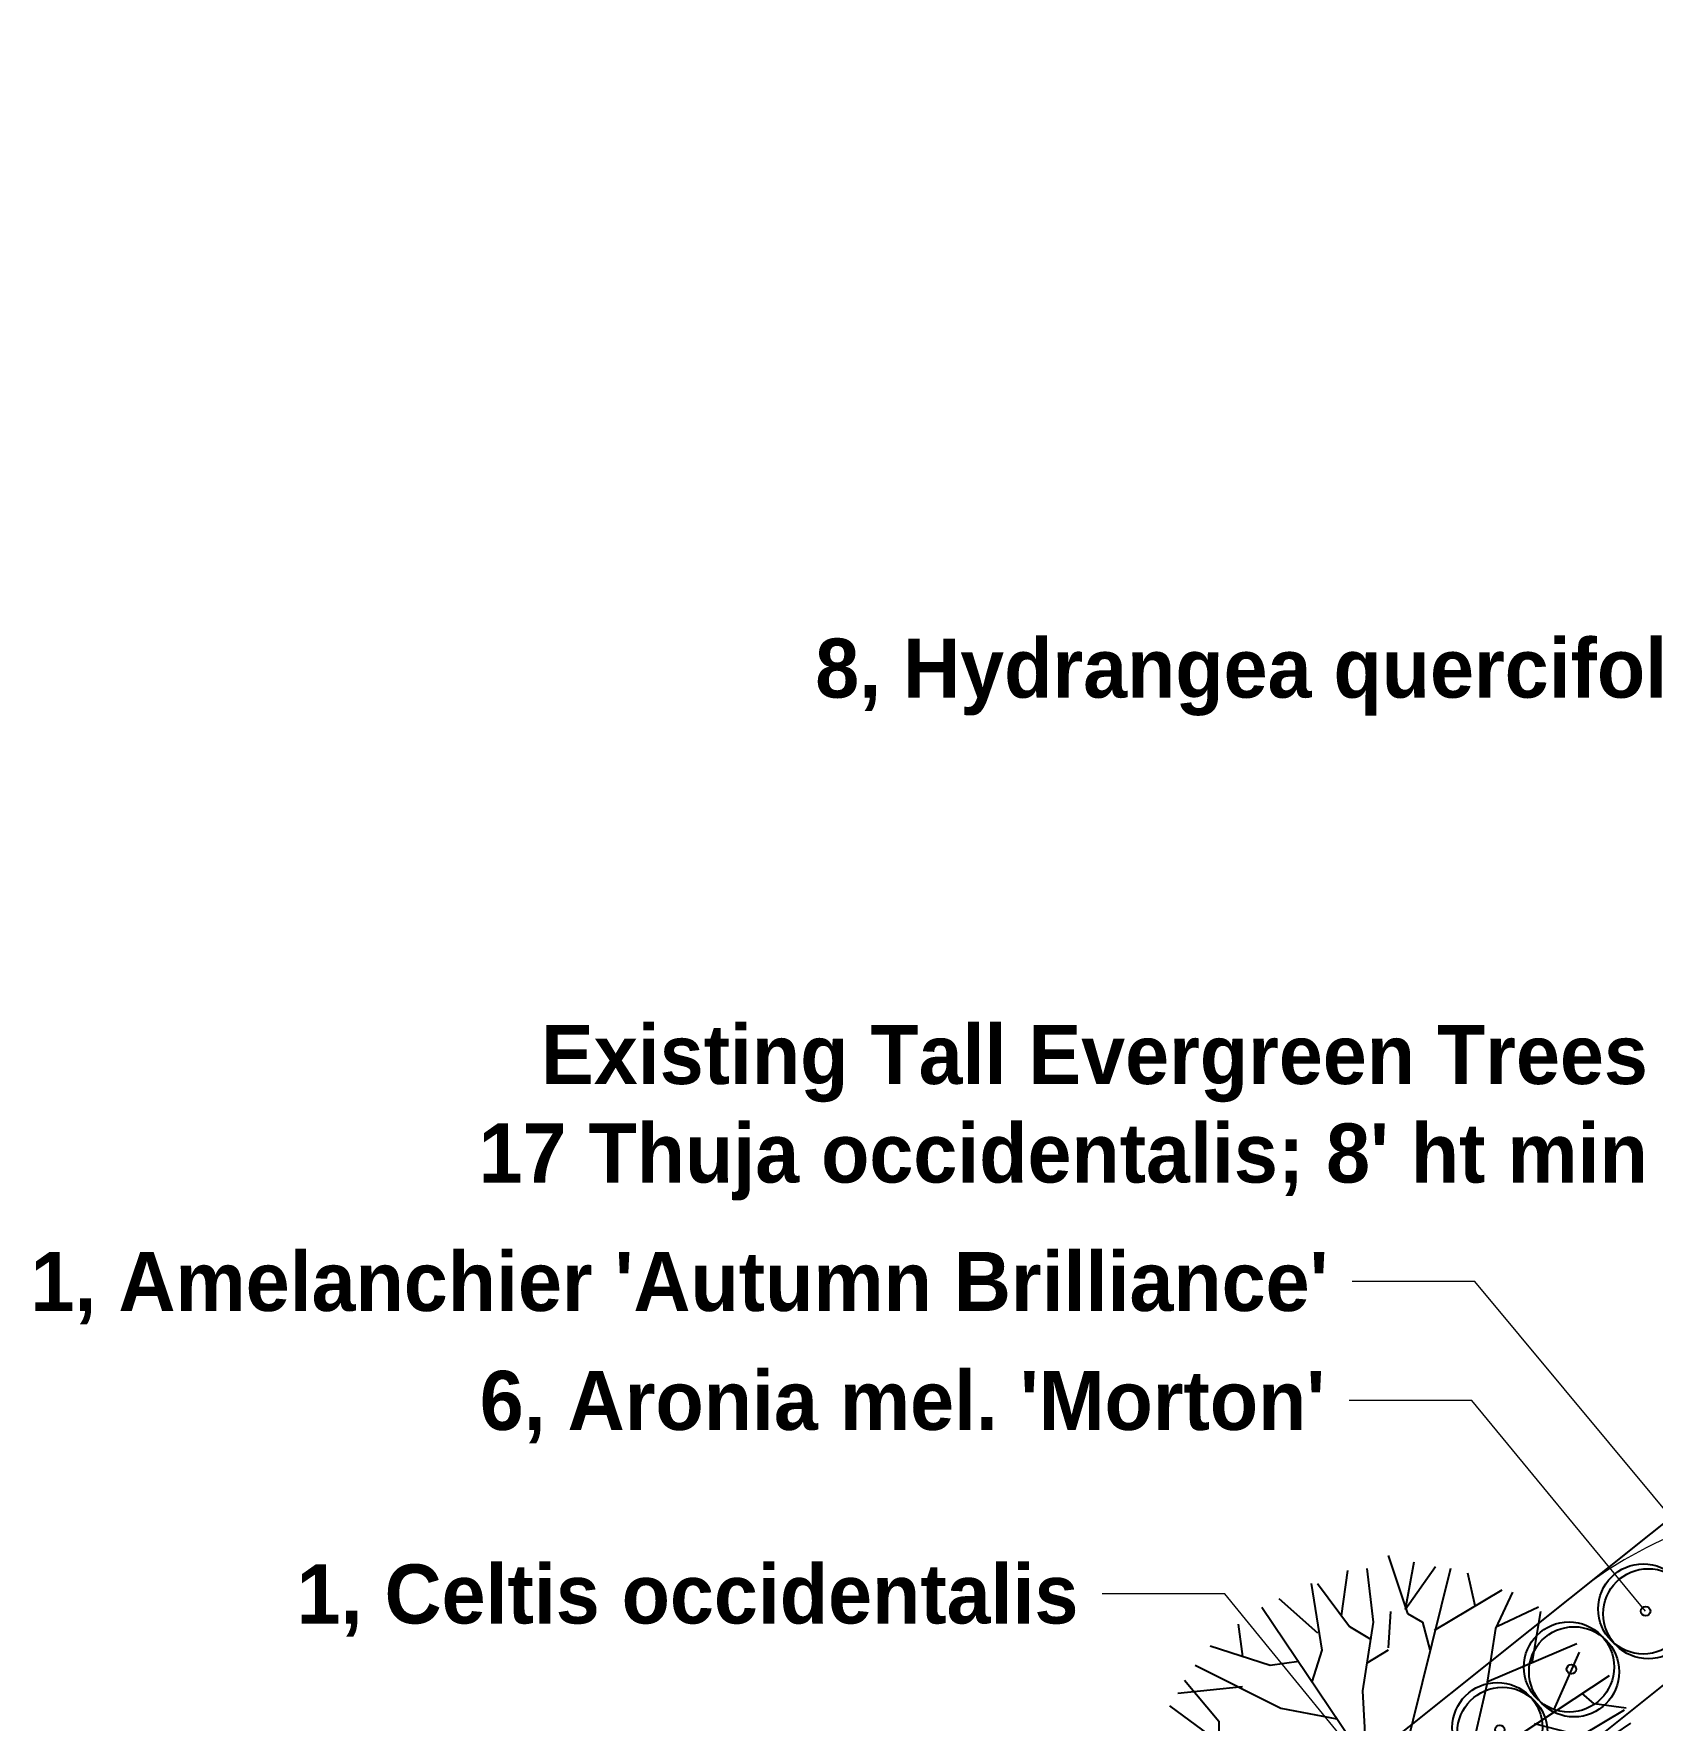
# Model space of a CAD drawing. Header units: feet. Extents: x 2366571 to 2367139, y 711991 to 712371.
# Drawn here: x 2366836.3 to 2366913.3, y 712291.2 to 712371.4 of the extents above; entities that cross this region are included whole.
import ezdxf
from ezdxf.enums import TextEntityAlignment as Align

# ---------------------------------------------------------------- set-up
doc = ezdxf.new("R2010")
doc.units = ezdxf.units.FT
doc.header["$MEASUREMENT"] = 0
for name, color, linetype in [('C-PRKG-CURB', 255, 'Continuous'), ('C-PROP-LINE', 230, 'Continuous'), ('L-PLNT-TREE', 70, 'Continuous')]:
    doc.layers.add(name, color=color, linetype=linetype)
doc.layers.add('G-ANNO-TEXT', color=231, linetype='Continuous', lineweight=9)
doc.styles.add('Century Gothic_B', font='GOTHICB.TTF', dxfattribs={"height": 33.75})
doc.styles.get("Standard").update_dxf_attribs({"font": 'ARIALN.TTF', "width": 0.8})

# ---------------------------------------------------------------- blocks, each defined once
blk = doc.blocks.new('Family - ___-1442676-SITE PLAN')
at = {"layer": 'C-PROP-LINE'}
blk.add_line((-924.24, 14353.66), (-4154.52, 11776.01), dxfattribs=at)
blk = doc.blocks.new('Family - ___-1416994-SITE PLAN')
at = {"layer": 'C-PROP-LINE'}
blk.add_line((-933.78, 14438.16), (-4387.02, 11682.6), dxfattribs=at)
blk = doc.blocks.new('Deciduous-Tree4')
for p, q in [((-0.366, 6.082), (0.09, 4.702)), ((-1.338, 5.725), (-1.49, 4.651)), ((-0.877, 5.773), (-0.726, 4.5)), ((1.111, 5.773), (-0.213, 0.413)), ((0.244, 5.928), (0.039, 4.804)), ((0.039, 4.804), (0.754, 5.825)), ((1.521, 5.674), (1.696, 4.894)), ((-2.205, 5.418), (-1.951, 3.835)), ((-2.052, 5.418), (-1.287, 4.397)), ((2.337, 5.263), (0.723, 4.3)), ((-3.379, 4.856), (-0.623, 0.771)), ((-2.971, 5.061), (-2.052, 4.243)), ((2.593, 5.212), (2.185, 4.345)), ((3.206, 4.856), (2.234, 4.397)), ((-3.941, 4.449), (-3.838, 3.681)), ((-0.726, 4.5), (-0.979, 2.864)), ((-0.315, 4.753), (-0.366, 3.887)), ((0.09, 4.702), (0.447, 4.5)), ((0.447, 4.5), (0.625, 3.841)), ((3.257, 4.753), (3.052, 3.528)), ((-1.287, 4.397), (-0.777, 4.089)), ((2.185, 4.345), (1.98, 3.018)), ((-4.605, 3.936), (-3.177, 3.477)), ((-1.951, 3.835), (-2.187, 3.077)), ((-0.366, 3.835), (-0.877, 3.528)), ((4.124, 3.987), (1.98, 3.069)), ((4.175, 3.784), (3.562, 2.405)), ((-4.964, 3.477), (-2.92, 2.456)), ((-3.177, 3.477), (-2.491, 3.573)), ((4.891, 3.222), (-0.063, -0.045)), ((-5.372, 2.813), (-3.838, 2.966)), ((-5.218, 3.12), (-4.402, 2.148)), ((-0.979, 2.864), (-0.928, 1.997)), ((1.98, 3.018), (1.521, 1.025)), ((4.534, 2.559), (4.243, 2.81)), ((-5.576, 2.507), (-2.715, 0.413)), ((-2.92, 2.456), (-1.593, 2.199)), ((5.298, 2.456), (4.534, 2.559)), ((-4.402, 2.148), (-4.402, 1.638)), ((4.226, 1.792), (3.114, 2.081)), ((5.246, 2.405), (4.226, 1.792)), ((5.401, 2.1), (4.277, 1.333)), ((-5.882, 1.792), (-5.167, 1.792)), ((-5.167, 1.792), (-4.81, 1.895)), ((-0.928, 1.997), (-0.928, 1.179)), ((5.657, 1.74), (4.226, 1.792)), ((-5.116, 1.128), (-4.043, 1.385)), ((4.277, 1.333), (2.234, 1.487)), ((5.657, 1.076), (4.472, 1.49)), ((5.708, 1.179), (3.767, -0.096)), ((-6.241, 0.21), (-4.553, 0.669)), ((-6.087, 0.72), (-5.218, 0.515)), ((-4.657, -0.401), (-3.636, 0.515)), ((-4.553, 0.669), (-0.114, -0.045)), ((-0.623, 0.771), (-0.138, 0.016)), ((-0.213, 0.413), (-0.063, -0.148)), ((5.759, 0.669), (5.198, 0.21)), ((3.716, -1.934), (-0.164, 0.005)), ((3.411, 0.005), (-0.114, 0.005)), ((5.708, -0.607), (3.411, 0.005)), ((5.759, 0.107), (4.329, 0.261)), ((-1.951, -1.014), (-0.12, -0.193)), ((-0.726, -1.525), (-0.164, -0.096)), ((-0.114, -1.27), (-0.213, -0.045)), ((-6.241, -0.607), (-4.657, -0.401)), ((-5.984, -1.066), (-5.32, -0.504)), ((5.044, -0.911), (4.891, -0.401)), ((-5.423, -2.701), (-1.951, -1.014)), ((1.98, -2.548), (1.888, -1.016)), ((5.606, -0.962), (3.716, -1.934)), ((5.606, -1.475), (5.044, -0.911)), ((-6.035, -1.525), (-4.81, -1.576)), ((-5.933, -2.037), (-5.113, -1.552)), ((-4.81, -1.576), (-3.908, -1.934)), ((-1.031, -3.77), (-0.726, -1.525)), ((0.858, -3.77), (-0.114, -1.27)), ((-3.838, -3.109), (-3.43, -1.729)), ((-2.565, -5.558), (-0.777, -1.729)), ((4.483, -3.719), (3.114, -1.648)), ((5.246, -2.393), (4.175, -1.678)), ((-4.913, -2.955), (-4.451, -2.24)), ((-0.114, -5.862), (0.296, -2.599)), ((3.001, -4.944), (1.98, -2.548)), ((4.993, -2.852), (3.686, -2.528)), ((-5.218, -3.16), (-4.913, -2.955)), ((-4.553, -3.921), (-3.838, -3.109)), ((-4.502, -4.076), (-1.39, -2.903)), ((2.134, -5.301), (2.194, -3.122)), ((3.973, -4.332), (3.878, -2.852)), ((-5.015, -3.411), (-3.889, -3.212)), ((-0.877, -5.913), (-1.031, -3.77)), ((0.703, -5.811), (0.858, -3.77)), ((0.703, -5.352), (0.072, -4.267)), ((3.665, -4.535), (2.644, -4.127)), ((-4.095, -4.434), (-2.07, -4.478)), ((-3.533, -4.893), (-3.023, -4.434)), ((-1.746, -5.711), (-1.017, -4.515)), ((1.929, -5.454), (0.779, -4.496)), ((1.265, -5.711), (2.155, -4.44)), ((-1.185, -5.862), (-0.063, -5.147))]:
    blk.add_line(p, q)
at = {"flags": 1}
for tag, p in [('SCI_NAME', (-5.135, -8.928)), ('COM_NAME', (-5.135, -12.928)), ('SIZE', (-5.135, -16.928)), ('ROOT_COND', (-5.135, -20.928)), ('REMARK', (-5.135, -24.928)), ('CODE', (-5.135, -28.928))]:
    blk.add_attdef(tag, text='', height=2.4, dxfattribs=at).set_placement(p, align=Align.BOTTOM_LEFT)
blk = doc.blocks.new('Deciduous-Tree2')
for centre, radius in [((-0.29, 0.29), 5.72), ((0.33, -0.34), 5.72), ((0, 0), 0.6)]:
    blk.add_circle(centre, radius)
at = {"flags": 1}
for tag, p in [('SCI_NAME', (-5.07, -8.88)), ('COM_NAME', (-5.07, -12.88)), ('SIZE', (-5.07, -16.88)), ('ROOT_COND', (-5.07, -20.88)), ('REMARK', (-5.07, -24.88)), ('CODE', (-5.07, -28.88))]:
    blk.add_attdef(tag, text='', height=2.4, dxfattribs=at).set_placement(p, align=Align.BOTTOM_LEFT)

msp = doc.modelspace()

# ---------------------------------------------------------------- linework, layer by layer
at = {"layer": 'C-PRKG-CURB', "color": 1, "lineweight": 5, "flags": 128}
msp.add_lwpolyline([(2366978.556, 712340.166), (2366975.183, 712341.321), (2366971.377, 712340.077), (2366965.744, 712335.522), (2366938.689, 712317.627), (2366920.727, 712303.443, -0.079995), (2366915.173, 712300.346), (2366915.173, 712300.346, 0.079382), (2366909.675, 712297.235), (2366740.697, 712162.396, 0.442568), (2366740.413, 712157.964), (2366740.413, 712157.964, 0.386416), (2366744.439, 712157.706), (2366825.09, 712222.063), (2366838.582, 712213.824, 0.311485), (2366841.984, 712214.013), (2366843.393, 712215.106, 0.52499), (2366843.118, 712220.037), (2366831.467, 712227.152), (2366911.598, 712291.093)], format="xyb", dxfattribs=at)
at = {"layer": 'G-ANNO-TEXT', "color": 1, "lineweight": 5, "flags": 128}
for points in [[(2366923.895, 712289.176), (2366904.847, 712312.06), (2366899.01, 712312.06)], [(2366912.972, 712296.371), (2366904.694, 712306.4), (2366898.857, 712306.4)], [(2366901.459, 712286.759), (2366892.95, 712297.19), (2366887.113, 712297.19)]]:
    msp.add_lwpolyline(points, dxfattribs=at)

# ---------------------------------------------------------------- block references
at = {"layer": 'C-PROP-LINE', "color": 1, "lineweight": 5, "xscale": 0.08333333333333333, "yscale": 0.08333333333333333, "zscale": 0.08333333333333333}
for name in ['Family - ___-1416994-SITE PLAN', 'Family - ___-1442676-SITE PLAN']:
    msp.add_blockref(name, (2367080.477, 711168.255), dxfattribs=at)
at = {"layer": 'L-PLNT-TREE', "color": 1, "xscale": 2, "yscale": 2, "zscale": 2}
msp.add_blockref('Deciduous-Tree4', (2366901.455, 712286.848), dxfattribs=at)
at = {"layer": 'L-PLNT-TREE', "color": 1, "xscale": 0.375, "yscale": 0.375, "zscale": 0.375, "rotation": 1.797596972305547}
for p in [(2366912.972, 712296.371), (2366909.438, 712293.607), (2366906.028, 712290.726)]:
    msp.add_blockref('Deciduous-Tree2', p, dxfattribs=at)

# ---------------------------------------------------------------- texts
at = {"layer": 'G-ANNO-TEXT', "color": 1, "lineweight": 5, "char_height": 2.8125, "width": 83.41969, "attachment_point": 3, "style": 'Century Gothic_B'}
for s, insert in [("8, Hydrangea quercifolia 'Ruby Slippers' ", (2366945.253, 712342.653)), ("Existing Tall Evergreen Trees\\P17 Thuja occidentalis; 8' ht min ", (2366913.076, 712324.266)), ("1, Amelanchier 'Autumn Brilliance' ", (2366897.872, 712313.467)), ("{6, Aronia mel. 'Morton' }", (2366897.719, 712307.807)), ('1, Celtis occidentalis ', (2366885.975, 712298.596))]:
    msp.add_mtext(s, dxfattribs=dict(at, insert=insert))

doc.saveas('drawing.dxf')
